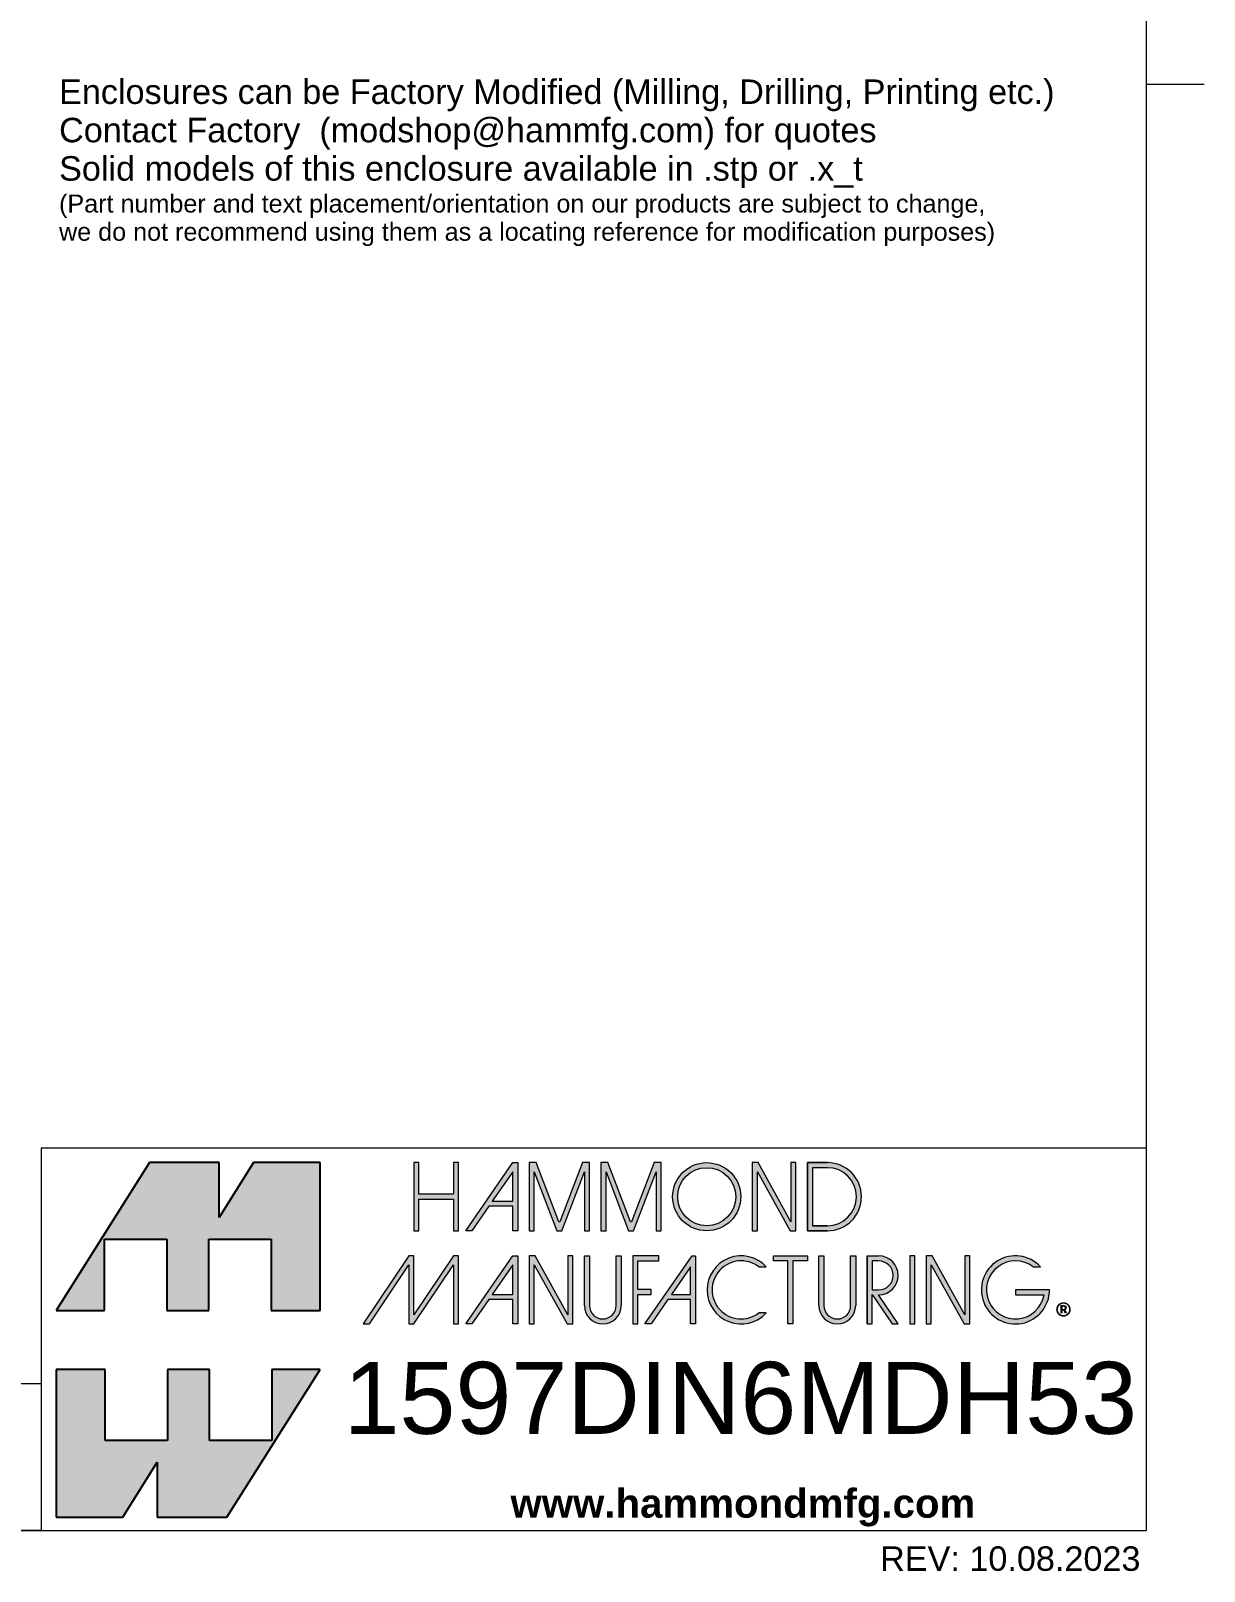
# Model space of a CAD drawing. Header units: millimetres. Extents: x 6 to 460, y 6 to 354.
# Drawn here: x 324 to 459.8, y 7.8 to 186.1 of the extents above; entities that cross this region are included whole.
import ezdxf
from ezdxf.enums import TextEntityAlignment as Align

# ---------------------------------------------------------------- set-up
doc = ezdxf.new("R2010")
doc.units = ezdxf.units.MM
doc.header["$LTSCALE"] = 1.666666666666667
doc.layers.get('0').update_dxf_attribs({"lineweight": 25})
for name, color, linetype, lineweight in [('Hatch (ANSI)', 7, 'Continuous', 9), ('Sketch Geometry (ANSI)', 7, 'Continuous', 9), ('Symbol (ANSI)', 7, 'Continuous', 9)]:
    doc.layers.add(name, color=color, linetype=linetype, lineweight=lineweight)
doc.styles.add('Note Text (ANSI)', font='arial.ttf')
doc.styles.add('Text Style20', font='arial.ttf')

# ---------------------------------------------------------------- blocks, each defined once
blk = doc.blocks.new('Title Blocks HAMMOND')
at = {"layer": 'Sketch Geometry (ANSI)'}
for p, q in [((269.9968251097644, 36.19577659861307), (193.2119661528762, 36.19577659861306)), ((193.2119661528762, 36.19577659861306), (193.2119661528762, 9.639521662429669)), ((269.9968251097644, 9.639521662429669), (269.9968251097644, 36.19577659861307)), ((173.9421594741929, 9.639521662429669), (173.9421594741929, 19.83687394408273)), ((173.9421594741929, 19.83687394408273), (193.2119661528762, 19.83687394408273)), ((193.2119661528762, 19.83687394408273), (193.2119661528762, 9.639521662429669)), ((193.2119661528762, 9.639521662429669), (173.9421594741929, 9.639521662429669)), ((193.2119661528762, 9.639521662429669), (269.9968251097644, 9.639521662429669))]:
    blk.add_line(p, q, dxfattribs=at)
at = {"layer": 'Symbol (ANSI)', "insert": (174.946827780583, 14.72297527788434), "char_height": 1.700000017881393, "width": 30.723288968675, "attachment_point": 4, "line_spacing_factor": 0.8451967239379883, "style": 'Note Text (ANSI)'}
blk.add_mtext('\\pxsm0.94;\\fArial|b1|i0;{\\H2.0000;Dimensions:}\\fArial|b0|i0;{\\H1.7000;\\Pmm\\P[inches]}', dxfattribs=at)
at = {"layer": 'Symbol (ANSI)', "insert": (225.8104560727535, 11.21864798532059), "char_height": 2.000000029802322, "width": 32.29268312454224, "attachment_point": 4, "style": 'Note Text (ANSI)'}
blk.add_mtext('\\fArial|b1|i0;{\\H2.0000;www.hammondmfg.com}', dxfattribs=at)
at = {"layer": 'Symbol (ANSI)', "style": 'Text Style20'}
blk.add_attdef('<TITLE>_001', text='', height=5, dxfattribs=at).set_placement((215.9492255640305, 16.38471554980246), align=Align.MIDDLE_CENTER)
at = {"layer": 'Symbol (ANSI)', "style": 'Note Text (ANSI)'}
blk.add_attdef('REV:Date_<DD.MM.YYYY>_001', text='', height=1.700000017881393, dxfattribs=at).set_placement((254.8732312833632, 6.847587538861087), align=Align.MIDDLE_RIGHT)
blk = doc.blocks.new('Borders Hammond Border')
at = {"layer": 'Sketch Geometry (ANSI)'}
for p, q in [((271.9, 7.499999999999982), (271.8999999999999, 208.4)), ((271.8999999999999, 107.95), (275.8999999999999, 107.95)), ((7.500000000000036, 7.499999999999916), (271.9, 7.499999999999982))]:
    blk.add_line(p, q, dxfattribs=at)
blk = doc.blocks.new('Logo lines')
at = {"layer": 'Hatch (ANSI)', "true_color": 0xc40000}
for points in [[(-31.1524746516913, 2.042877557755891), (-31.1524746516913, 6.991620557744884), (-26.81385065170282, 6.991620557744884), (-26.81385065170282, 2.042877557755891), (-23.89883765171021, 2.042877557755891), (-23.89883765171021, 6.991620557744884), (-19.56021365172798, 6.991620557744884), (-19.56021365172798, 2.042877557755891), (-16.16974568581544, 2.042877557755891), (-16.16974568581544, 12.31387755775589), (-20.79768947142661, 12.31387755775589), (-23.1869664542522, 8.497828141649206), (-23.18696645425224, 12.31387755775589), (-28.01083865158937, 12.31387755775589), (-34.49885531533823, 2.042877557755887)], [(-34.49885531534235, -12.31387765775644), (-34.49885531534235, -2.042877657756432), (-31.1083873494298, -2.042877657756432), (-31.1083873494298, -6.991620657745425), (-26.76976334944758, -6.99162065774543), (-26.76976334944758, -2.042877657756432), (-23.85475034945497, -2.042877657756432), (-23.85475034945497, -6.991620657745425), (-19.51612634946649, -6.991620657745425), (-19.51612634946649, -2.042877657756432), (-16.16974568581956, -2.042877657756423), (-22.65776234956839, -12.31387765775643), (-27.48163454690552, -12.31387765775644), (-27.48163454690555, -8.497828241649747), (-29.87091152973115, -12.31387765775644)]]:
    blk.add_hatch(color=12, dxfattribs=at).paths.add_polyline_path(points)
at = {"layer": 'Hatch (ANSI)'}
for points in [[(-6.55420448935299, 12.31387755775589), (-6.904204489352992, 12.31387755775589), (-6.904204489352992, 10.12215816576406), (-9.301389834567253, 10.12215816576406), (-9.301389834567253, 12.31387755775589), (-9.651389834567254, 12.31387755775589), (-9.651389834567254, 7.580438773772227), (-9.301389834567253, 7.580438773772227), (-9.301389834567253, 9.772158165764061), (-6.904204489352992, 9.772158165764061), (-6.904204489352992, 7.580438773772227), (-6.55420448935299, 7.580438773772227)], [(2.189347557599959, 7.580438773772227), (2.53934755759996, 7.580438773772227), (2.53934755759996, 12.31387755775589), (2.054651389641826, 12.31387755775589), (0.4900103660192912, 8.2096562295918), (0.4094027019355906, 8.2096562295918), (-1.155238321686909, 12.31387755775589), (-1.639934489645043, 12.31387755775589), (-1.639934489645043, 7.580438773772227), (-1.289934489645042, 7.580438773772227), (-1.289934489645042, 11.68466010193632), (0.2747065339774579, 7.580438773772227), (0.6247065339774593, 7.580438773772227), (2.189347557599959, 11.68466010193632)], [(7.16862960484498, 7.580438773772227), (7.16862960484498, 11.68466010193633), (5.603988581222481, 7.580438773772227), (5.25398858122248, 7.580438773772227), (3.68934755759998, 11.68466010193633), (3.68934755759998, 7.580438773772227), (3.339347557599979, 7.580438773772227), (3.339347557599979, 12.31387755775589), (3.824043725558113, 12.31387755775589), (5.388684749180612, 8.2096562295918), (5.469292413264313, 8.2096562295918), (7.033933436886848, 12.31387755775589), (7.518629604844982, 12.31387755775589), (7.518629604844982, 7.580438773772227)], [(16.88135043606326, 12.31387755775589), (16.88135043606326, 7.580438773772227), (16.48032073590439, 7.580438773772227), (14.20206838882862, 11.68466010193633), (14.20206838882862, 7.580438773772227), (13.85206838882862, 7.580438773772227), (13.85206838882862, 12.31387755775589), (14.25309808898749, 12.31387755775589), (16.53135043606326, 8.2096562295918), (16.53135043606326, 12.31387755775589)], [(-6.55420448935299, 1.108940436291688), (-6.55420448935299, 5.842379220303577), (-6.904204489352992, 5.842379220303577), (-9.651389834567254, 1.738157892139478), (-9.651389834567254, 5.842379220303577), (-10.00138983456726, 5.842379220303577), (-13.16974568581543, 1.108940436291688), (-12.74857517978152, 1.108940436291688), (-10.00138983456726, 5.213161764455765), (-10.00138983456726, 1.108940436291688), (-9.651389834567254, 1.108940436291688), (-6.904204489352992, 5.213161764455787), (-6.904204489352992, 1.108940436291688)], [(1.389347557599976, 1.108940436291688), (1.389347557599976, 5.842379220303577), (1.039347557599974, 5.842379220303577), (1.039347557599974, 1.738157892139478), (-1.238904789505142, 5.842379220303577), (-1.639934489645043, 5.842379220303577), (-1.639934489645043, 1.108940436291688), (-1.289934489645042, 1.108940436291688), (-1.289934489645042, 5.213161764455787), (0.9883178574600393, 1.108940436291688)], [(5.541367195520621, 5.842379220303577), (5.541367195520621, 1.108940436291688), (5.891367195520623, 1.108940436291688), (5.891367195520623, 3.158940436291688), (6.815558563573063, 3.158940436291688), (6.815558563573063, 3.50894043629169), (5.891367195520623, 3.50894043629169), (5.891367195520623, 5.492379220303576), (7.370566815521613, 5.492379220303572), (7.370566815521613, 5.842379220303577)], [(16.32627637170401, 1.108940436291688), (16.67627637170401, 1.108940436291688), (16.67627637170401, 5.492379220303576), (17.68135043606325, 5.492379220303576), (17.68135043606325, 5.842379220303577), (15.32120230734478, 5.842379220303577), (15.32120230734478, 5.492379220303576), (16.32627637170401, 5.492379220303576)], [(24.78613438408878, 1.108940436291688), (25.13613438408878, 1.108940436291688), (25.13613438408878, 5.842379220303577), (24.78613438408878, 5.842379220303577)], [(28.61541643133041, 1.738157892145527), (28.61541643133041, 5.842379220303577), (28.96541643133041, 5.842379220303577), (28.96541643133041, 1.108940436291688), (28.56438673119388, 1.108940436291688), (26.28613438408877, 5.213161764455787), (26.28613438408877, 1.108940436291688), (25.93613438408877, 1.108940436291688), (25.93613438408877, 5.842379220303577), (26.33716408422867, 5.842379220303577)]]:
    blk.add_hatch(color=256, dxfattribs=at).paths.add_polyline_path(points)
h = blk.add_hatch(color=256, dxfattribs=at)
h.paths.add_polyline_path([(-2.789934489645063, 9.630438773772227), (-4.210748643528426, 9.630438773772227), (-2.789934489645063, 11.68466010193633)], flags=0)
h.paths.add_polyline_path([(-2.780293967337819, 12.31387755775589), (-2.439934489645061, 12.31387755775589), (-2.439934489645061, 7.580438773772227), (-2.789934489645063, 7.580438773772227), (-2.789934489645063, 9.280438773772225), (-4.452828183372191, 9.280438773772225), (-5.628643091184671, 7.580438773772227), (-6.054204489353019, 7.580438773772227)])
h = blk.add_hatch(color=256, dxfattribs=at)
edge = h.paths.add_edge_path(flags=0)
edge.add_arc((10.6853489968368, 9.947158165764058), 2.016719391992383, 0, 360)
edge = h.paths.add_edge_path()
edge.add_arc((10.6853489968368, 9.947158165764058), 2.366719391992383, 0, 360)
h = blk.add_hatch(color=256, dxfattribs=at)
edge = h.paths.add_edge_path(flags=0)
edge.add_arc((19.06816487128133, 9.947158165764062), 2.016719391991837, 270, 450)
edge.add_line((19.06816487128133, 11.96387755775589), (18.03135043606325, 11.96387755775589))
edge.add_line((18.03135043606325, 11.96387755775589), (18.03135043606325, 7.930438773772228))
edge.add_line((18.03135043606325, 7.930438773772228), (19.06816487128133, 7.930438773772224))
edge = h.paths.add_edge_path()
edge.add_line((17.68135043606325, 7.580438773772227), (19.06816487128133, 7.580438773772227))
edge.add_arc((19.06816487128133, 9.947158165764062), 2.366719391991924, 270, 450)
edge.add_line((19.06816487128133, 12.3138775577559), (17.68135043606325, 12.31387755775589))
edge.add_line((17.68135043606325, 12.31387755775589), (17.68135043606325, 7.580438773772227))
h = blk.add_hatch(color=256, dxfattribs=at)
edge = h.paths.add_edge_path(flags=0)
edge.add_line((19.06835043606325, 11.96387755775589), (18.03135043606325, 11.96387755775589))
edge.add_line((18.03135043606325, 11.96387755775589), (18.03135043606325, 7.930438773772233))
edge.add_line((18.03135043606325, 7.930438773772233), (19.06835043606325, 7.930438773772228))
edge.add_arc((19.06835043606325, 9.947158165764062), 2.01671939199183, 270, 450)
edge = h.paths.add_edge_path()
edge.add_line((17.68135043606325, 7.580438773772227), (19.06835043606325, 7.580438773772227))
edge.add_arc((19.06835043606325, 9.947158165764062), 2.366719391991833, 270, 450)
edge.add_line((19.06835043606325, 12.3138775577559), (17.68135043606325, 12.31387755775589))
edge.add_line((17.68135043606325, 12.31387755775589), (17.68135043606325, 7.580438773772227))
h = blk.add_hatch(color=256, dxfattribs=at)
h.paths.add_polyline_path([(-2.789934489645063, 5.213161764455787), (-4.210748643528461, 3.158940436291688), (-2.789934489645063, 3.158940436291688)], flags=0)
h.paths.add_polyline_path([(-6.054204489352983, 1.108940436291688), (-5.628643091184706, 1.108940436291688), (-4.452828183372191, 2.808940436291687), (-2.789934489645063, 2.808940436291687), (-2.789934489645063, 1.108940436291688), (-2.439934489645061, 1.108940436291688), (-2.439934489645061, 5.842379220303577), (-2.780293967318208, 5.842379220303577)])
h = blk.add_hatch(color=256, dxfattribs=at)
edge = h.paths.add_edge_path()
edge.add_line((4.741367195520603, 2.38495025525201), (4.741367195520603, 5.842379220303577))
edge.add_line((4.741367195520603, 5.842379220303577), (4.391367195520601, 5.842379220303577))
edge.add_line((4.391367195520601, 5.842379220303577), (4.391367195520601, 2.384950255252014))
edge.add_arc((3.465357376560299, 2.38495025525201), 0.9260098189603203, 180, 360, ccw=False)
edge.add_line((2.53934755759996, 2.384950255252014), (2.53934755759996, 5.842379220303577))
edge.add_line((2.53934755759996, 5.842379220303577), (2.189347557599959, 5.842379220303577))
edge.add_line((2.189347557599959, 5.842379220303577), (2.189347557599959, 2.384950255252014))
edge.add_arc((3.465357376560263, 2.38495025525201), 1.276009818960331, 180, 360)
h = blk.add_hatch(color=256, dxfattribs=at)
h.paths.add_polyline_path([(8.234823041332149, 3.158940436291688), (9.56053317968216, 3.158940436291688), (9.56053317968216, 5.075659828297634)], flags=0)
h.paths.add_polyline_path([(9.910533179682162, 1.108940436291688), (9.910533179682162, 5.842379220303577), (9.665277717527907, 5.842379220303577), (6.391367195520594, 1.108940436291688), (6.81692859368777, 1.108940436291688), (7.992743501490409, 2.808940436291687), (9.56053317968216, 2.808940436291687), (9.56053317968216, 1.108940436291688)])
h = blk.add_hatch(color=256, dxfattribs=at)
edge = h.paths.add_edge_path()
edge.add_line((14.82120230734477, 1.875659828297631), (14.30491584233391, 1.875659828297631))
edge.add_arc((13.07725257168808, 3.475659828297633), 2.016719392005941, 52.50135034271568, 307.4986496572845, ccw=False)
edge.add_line((14.30491584233391, 5.075659828297634), (14.82120230734477, 5.075659828297634))
edge.add_arc((13.07725257168808, 3.475659828297633), 2.366719392005941, 42.53506363073942, 317.4649363692596)
h = blk.add_hatch(color=256, dxfattribs=at)
edge = h.paths.add_edge_path()
edge.add_line((18.48135043606323, 5.842379220303577), (18.83135043606323, 5.842379220303577))
edge.add_line((18.83135043606323, 5.842379220303577), (18.83135043606323, 2.384950191625967))
edge.add_arc((19.75736019139752, 2.384950191625963), 0.9260097553342737, 180, 360)
edge.add_line((20.68336994673178, 2.384950191625963), (20.68336994673178, 5.842379220303577))
edge.add_line((20.68336994673178, 5.842379220303577), (21.03336994673178, 5.842379220303577))
edge.add_line((21.03336994673178, 5.842379220303577), (21.03336994673178, 2.384950191625963))
edge.add_arc((19.75736019139752, 2.384950191625963), 1.276009755334259, 180, 360, ccw=False)
edge.add_line((18.48135043606323, 2.384950191625963), (18.48135043606323, 5.842379220303577))
h = blk.add_hatch(color=256, dxfattribs=at)
edge = h.paths.add_edge_path(flags=0)
edge.add_line((22.62777468808583, 5.49237922030358), (22.18336994673177, 5.49237922030358))
edge.add_line((22.18336994673177, 5.49237922030358), (22.18336994673177, 3.475659828297633))
edge.add_line((22.18336994673177, 3.475659828297633), (22.62777468808583, 3.475659828297633))
edge.add_arc((22.62777468808583, 4.484019524300606), 1.008359696002969, 270, 450)
edge = h.paths.add_edge_path()
edge.add_line((23.9861343840888, 1.108940436291688), (22.62777468808583, 3.125659828297631))
edge.add_arc((22.62777468808583, 4.484019524300606), 1.358359696002975, 270, 450)
edge.add_line((22.62777468808583, 5.842379220303577), (21.83336994673176, 5.842379220303577))
edge.add_line((21.83336994673176, 5.842379220303577), (21.83336994673176, 1.108940436291688))
edge.add_line((21.83336994673176, 1.108940436291688), (22.18336994673177, 1.108940436291688))
edge.add_line((22.18336994673177, 1.108940436291688), (22.18336994673177, 3.158940436291688))
edge.add_line((22.18336994673177, 3.158940436291688), (23.5641457690123, 1.108940436291688))
edge.add_line((23.5641457690123, 1.108940436291688), (23.9861343840888, 1.108940436291688))
h = blk.add_hatch(color=256, dxfattribs=at)
edge = h.paths.add_edge_path()
edge.add_line((34.49885521534227, 3.475659828297633), (32.13213582333637, 3.475659828297633))
edge.add_line((32.13213582333637, 3.475659828297633), (32.13213582333637, 3.125659828297631))
edge.add_line((32.13213582333637, 3.125659828297631), (34.11825190909084, 3.125659828297631))
edge.add_arc((32.13213582333637, 3.475659828297633), 2.016719392005941, 52.50135034271568, 350.0057595063942, ccw=False)
edge.add_line((33.35979909398219, 5.075659828297634), (33.87608555899305, 5.075659828297634))
edge.add_arc((32.13213582333637, 3.475659828297633), 2.366719392005941, 42.53506363073944, 360)
at = {"color": 12, "linetype": 'Continuous', "true_color": 0xc40000}
for p, q in [((-28.01083865158937, 12.31387755775589), (-34.49885531533823, 2.042877557755887)), ((-23.18696645425224, 12.31387755775589), (-28.01083865158937, 12.31387755775589)), ((-20.79768947142661, 12.31387755775589), (-23.1869664542522, 8.497828141649206)), ((-23.1869664542522, 8.497828141649206), (-23.18696645425224, 12.31387755775589)), ((-16.16974568581544, 12.31387755775589), (-20.79768947142661, 12.31387755775589)), ((-16.16974568581544, 2.042877557755891), (-16.16974568581544, 12.31387755775589)), ((-31.1524746516913, 2.042877557755891), (-31.1524746516913, 6.991620557744884)), ((-31.1524746516913, 6.991620557744884), (-26.81385065170282, 6.991620557744884)), ((-26.81385065170282, 6.991620557744884), (-26.81385065170282, 2.042877557755891)), ((-23.89883765171021, 2.042877557755891), (-23.89883765171021, 6.991620557744884)), ((-23.89883765171021, 6.991620557744884), (-19.56021365172798, 6.991620557744884)), ((-19.56021365172798, 6.991620557744884), (-19.56021365172798, 2.042877557755891)), ((-34.49885531533823, 2.042877557755887), (-31.1524746516913, 2.042877557755891)), ((-26.81385065170282, 2.042877557755891), (-23.89883765171021, 2.042877557755891)), ((-19.56021365172798, 2.042877557755891), (-16.16974568581544, 2.042877557755891)), ((-34.49885531534235, -2.042877657756432), (-34.49885531534235, -12.31387765775644)), ((-31.1083873494298, -2.042877657756432), (-34.49885531534235, -2.042877657756432)), ((-31.1083873494298, -6.991620657745425), (-31.1083873494298, -2.042877657756432)), ((-26.76976334944758, -2.042877657756432), (-26.76976334944758, -6.99162065774543)), ((-23.85475034945497, -2.042877657756432), (-26.76976334944758, -2.042877657756432)), ((-23.85475034945497, -6.991620657745425), (-23.85475034945497, -2.042877657756432)), ((-22.65776234956839, -12.31387765775643), (-16.16974568581956, -2.042877657756423)), ((-19.51612634946649, -2.042877657756432), (-19.51612634946649, -6.991620657745425)), ((-16.16974568581956, -2.042877657756423), (-19.51612634946649, -2.042877657756432)), ((-26.76976334944758, -6.99162065774543), (-31.1083873494298, -6.991620657745425)), ((-19.51612634946649, -6.991620657745425), (-23.85475034945497, -6.991620657745425)), ((-29.87091152973115, -12.31387765775644), (-27.48163454690555, -8.497828241649747)), ((-27.48163454690555, -8.497828241649747), (-27.48163454690552, -12.31387765775644)), ((-34.49885531534235, -12.31387765775644), (-29.87091152973115, -12.31387765775644)), ((-27.48163454690552, -12.31387765775644), (-22.65776234956839, -12.31387765775643))]:
    blk.add_line(p, q, dxfattribs=at)
at = {"linetype": 'Continuous', "lineweight": 9}
for p, q in [((-9.301389834567253, 12.31387755775589), (-9.651389834567254, 12.31387755775589)), ((-9.651389834567254, 12.31387755775589), (-9.651389834567254, 7.580438773772227)), ((-9.301389834567253, 10.12215816576406), (-9.301389834567253, 12.31387755775589)), ((-6.55420448935299, 12.31387755775589), (-6.904204489352992, 12.31387755775589)), ((-6.904204489352992, 12.31387755775589), (-6.904204489352992, 10.12215816576406)), ((-6.55420448935299, 7.580438773772227), (-6.55420448935299, 12.31387755775589)), ((-6.054204489353019, 7.580438773772227), (-2.780293967337819, 12.31387755775589)), ((-2.780293967337819, 12.31387755775589), (-2.439934489645061, 12.31387755775589)), ((-2.439934489645061, 12.31387755775589), (-2.439934489645061, 7.580438773772227)), ((-1.155238321686909, 12.31387755775589), (-1.639934489645043, 12.31387755775589)), ((-1.639934489645043, 12.31387755775589), (-1.639934489645043, 7.580438773772227)), ((0.4094027019355906, 8.2096562295918), (-1.155238321686909, 12.31387755775589)), ((2.054651389641826, 12.31387755775589), (0.4900103660192912, 8.2096562295918)), ((2.53934755759996, 12.31387755775589), (2.054651389641826, 12.31387755775589)), ((2.53934755759996, 7.580438773772227), (2.53934755759996, 12.31387755775589)), ((3.339347557599979, 12.31387755775589), (3.339347557599979, 7.580438773772227)), ((3.824043725558113, 12.31387755775589), (3.339347557599979, 12.31387755775589)), ((5.388684749180612, 8.2096562295918), (3.824043725558113, 12.31387755775589)), ((7.033933436886848, 12.31387755775589), (5.469292413264313, 8.2096562295918)), ((7.518629604844982, 12.31387755775589), (7.033933436886848, 12.31387755775589)), ((7.518629604844982, 7.580438773772227), (7.518629604844982, 12.31387755775589)), ((13.85206838882862, 12.31387755775589), (13.85206838882862, 7.580438773772227)), ((14.25309808898749, 12.31387755775589), (13.85206838882862, 12.31387755775589)), ((16.53135043606326, 8.2096562295918), (14.25309808898749, 12.31387755775589)), ((16.53135043606326, 12.31387755775589), (16.53135043606326, 8.2096562295918)), ((16.88135043606326, 12.31387755775589), (16.53135043606326, 12.31387755775589)), ((16.88135043606326, 7.580438773772227), (16.88135043606326, 12.31387755775589)), ((17.68135043606325, 7.580438773772227), (17.68135043606325, 12.31387755775589)), ((17.68135043606325, 12.31387755775589), (19.06835043606325, 12.3138775577559)), ((18.03135043606325, 11.96387755775589), (18.03135043606325, 7.930438773772233)), ((19.06835043606325, 11.96387755775589), (18.03135043606325, 11.96387755775589)), ((-2.789934489645063, 11.68466010193633), (-4.210748643528426, 9.630438773772227)), ((-2.789934489645063, 9.630438773772227), (-2.789934489645063, 11.68466010193633)), ((-1.289934489645042, 7.580438773772227), (-1.289934489645042, 11.68466010193632)), ((-1.289934489645042, 11.68466010193632), (0.2747065339774579, 7.580438773772227)), ((0.6247065339774593, 7.580438773772227), (2.189347557599959, 11.68466010193632)), ((2.189347557599959, 11.68466010193632), (2.189347557599959, 7.580438773772227)), ((3.68934755759998, 7.580438773772227), (3.68934755759998, 11.68466010193633)), ((3.68934755759998, 11.68466010193633), (5.25398858122248, 7.580438773772227)), ((5.603988581222481, 7.580438773772227), (7.16862960484498, 11.68466010193633)), ((7.16862960484498, 11.68466010193633), (7.16862960484498, 7.580438773772227)), ((14.20206838882862, 7.580438773772227), (14.20206838882862, 11.68466010193633)), ((14.20206838882862, 11.68466010193633), (16.48032073590439, 7.580438773772227)), ((-6.904204489352992, 10.12215816576406), (-9.301389834567253, 10.12215816576406)), ((-9.301389834567253, 7.580438773772227), (-9.301389834567253, 9.772158165764061)), ((-9.301389834567253, 9.772158165764061), (-6.904204489352992, 9.772158165764061)), ((-6.904204489352992, 9.772158165764061), (-6.904204489352992, 7.580438773772227)), ((-4.210748643528426, 9.630438773772227), (-2.789934489645063, 9.630438773772227)), ((-4.452828183372191, 9.280438773772225), (-5.628643091184671, 7.580438773772227)), ((-2.789934489645063, 9.280438773772225), (-4.452828183372191, 9.280438773772225)), ((-2.789934489645063, 7.580438773772227), (-2.789934489645063, 9.280438773772225)), ((-9.651389834567254, 7.580438773772227), (-9.301389834567253, 7.580438773772227)), ((-6.904204489352992, 7.580438773772227), (-6.55420448935299, 7.580438773772227)), ((-5.628643091184671, 7.580438773772227), (-6.054204489353019, 7.580438773772227)), ((-2.439934489645061, 7.580438773772227), (-2.789934489645063, 7.580438773772227)), ((-1.639934489645043, 7.580438773772227), (-1.289934489645042, 7.580438773772227)), ((0.2747065339774579, 7.580438773772227), (0.6247065339774593, 7.580438773772227)), ((0.4900103660192912, 8.2096562295918), (0.4094027019355906, 8.2096562295918)), ((2.189347557599959, 7.580438773772227), (2.53934755759996, 7.580438773772227)), ((3.339347557599979, 7.580438773772227), (3.68934755759998, 7.580438773772227)), ((5.25398858122248, 7.580438773772227), (5.603988581222481, 7.580438773772227)), ((5.469292413264313, 8.2096562295918), (5.388684749180612, 8.2096562295918)), ((7.16862960484498, 7.580438773772227), (7.518629604844982, 7.580438773772227)), ((13.85206838882862, 7.580438773772227), (14.20206838882862, 7.580438773772227)), ((16.48032073590439, 7.580438773772227), (16.88135043606326, 7.580438773772227)), ((17.68135043606325, 7.580438773772227), (19.06835043606325, 7.580438773772227)), ((18.03135043606325, 7.930438773772233), (19.06835043606325, 7.930438773772228)), ((-10.00138983456726, 5.842379220303577), (-13.16974568581543, 1.108940436291688)), ((-9.651389834567254, 5.842379220303577), (-10.00138983456726, 5.842379220303577)), ((-6.904204489352992, 5.842379220303577), (-9.651389834567254, 1.738157892139478)), ((-9.651389834567254, 1.738157892139478), (-9.651389834567254, 5.842379220303577)), ((-6.55420448935299, 5.842379220303577), (-6.904204489352992, 5.842379220303577)), ((-6.55420448935299, 1.108940436291688), (-6.55420448935299, 5.842379220303577)), ((-6.054204489352983, 1.108940436291688), (-2.780293967318208, 5.842379220303577)), ((-2.780293967318208, 5.842379220303577), (-2.439934489645061, 5.842379220303577)), ((-2.439934489645061, 5.842379220303577), (-2.439934489645061, 1.108940436291688)), ((-1.238904789505142, 5.842379220303577), (-1.639934489645043, 5.842379220303577)), ((-1.639934489645043, 5.842379220303577), (-1.639934489645043, 1.108940436291688)), ((1.039347557599974, 1.738157892139478), (-1.238904789505142, 5.842379220303577)), ((1.389347557599976, 5.842379220303577), (1.039347557599974, 5.842379220303577)), ((1.039347557599974, 5.842379220303577), (1.039347557599974, 1.738157892139478)), ((1.389347557599976, 1.108940436291688), (1.389347557599976, 5.842379220303577)), ((2.189347557599959, 2.384950255252014), (2.189347557599959, 5.842379220303577)), ((2.189347557599959, 5.842379220303577), (2.53934755759996, 5.842379220303577)), ((2.53934755759996, 5.842379220303577), (2.53934755759996, 2.384950255252014)), ((4.391367195520601, 2.384950255252014), (4.391367195520601, 5.842379220303577)), ((4.391367195520601, 5.842379220303577), (4.741367195520603, 5.842379220303577)), ((4.741367195520603, 5.842379220303577), (4.741367195520603, 2.38495025525201)), ((7.370566815521613, 5.842379220303577), (5.541367195520621, 5.842379220303577)), ((5.541367195520621, 5.842379220303577), (5.541367195520621, 1.108940436291688)), ((5.891367195520623, 3.50894043629169), (5.891367195520623, 5.492379220303576)), ((5.891367195520623, 5.492379220303576), (7.370566815521613, 5.492379220303572)), ((6.391367195520594, 1.108940436291688), (9.665277717527907, 5.842379220303577)), ((7.370566815521613, 5.492379220303572), (7.370566815521613, 5.842379220303577)), ((9.665277717527907, 5.842379220303577), (9.910533179682162, 5.842379220303577)), ((9.910533179682162, 5.842379220303577), (9.910533179682162, 1.108940436291688)), ((15.32120230734478, 5.492379220303576), (15.32120230734478, 5.842379220303577)), ((15.32120230734478, 5.842379220303577), (17.68135043606325, 5.842379220303577)), ((16.32627637170401, 5.492379220303576), (15.32120230734478, 5.492379220303576)), ((16.32627637170401, 1.108940436291688), (16.32627637170401, 5.492379220303576)), ((17.68135043606325, 5.492379220303576), (16.67627637170401, 5.492379220303576)), ((16.67627637170401, 5.492379220303576), (16.67627637170401, 1.108940436291688)), ((17.68135043606325, 5.842379220303577), (17.68135043606325, 5.492379220303576)), ((18.48135043606323, 2.384950191625963), (18.48135043606323, 5.842379220303577)), ((18.48135043606323, 5.842379220303577), (18.83135043606323, 5.842379220303577)), ((18.83135043606323, 5.842379220303577), (18.83135043606323, 2.384950191625967)), ((20.68336994673178, 2.384950191625963), (20.68336994673178, 5.842379220303577)), ((20.68336994673178, 5.842379220303577), (21.03336994673178, 5.842379220303577)), ((21.03336994673178, 5.842379220303577), (21.03336994673178, 2.384950191625963)), ((21.83336994673176, 1.108940436291688), (21.83336994673176, 5.842379220303577)), ((21.83336994673176, 5.842379220303577), (22.62777468808583, 5.842379220303577)), ((21.83336994673176, 5.842379220303577), (21.83336994673176, 1.108940436291688)), ((22.18336994673177, 5.49237922030358), (22.18336994673177, 3.475659828297633)), ((24.78613438408878, 5.842379220303577), (24.78613438408878, 1.108940436291688)), ((25.13613438408878, 5.842379220303577), (24.78613438408878, 5.842379220303577)), ((25.13613438408878, 1.108940436291688), (25.13613438408878, 5.842379220303577)), ((26.33716408422867, 5.842379220303577), (25.93613438408877, 5.842379220303577)), ((25.93613438408877, 5.842379220303577), (25.93613438408877, 1.108940436291688)), ((28.61541643133041, 1.738157892145527), (26.33716408422867, 5.842379220303577)), ((28.96541643133041, 5.842379220303577), (28.61541643133041, 5.842379220303577)), ((28.61541643133041, 5.842379220303577), (28.61541643133041, 1.738157892145527)), ((28.96541643133041, 1.108940436291688), (28.96541643133041, 5.842379220303577)), ((-12.74857517978152, 1.108940436291688), (-10.00138983456726, 5.213161764455765)), ((-10.00138983456726, 5.213161764455765), (-10.00138983456726, 1.108940436291688)), ((-9.651389834567254, 1.108940436291688), (-6.904204489352992, 5.213161764455787)), ((-6.904204489352992, 5.213161764455787), (-6.904204489352992, 1.108940436291688)), ((-2.789934489645063, 5.213161764455787), (-4.210748643528461, 3.158940436291688)), ((-2.789934489645063, 3.158940436291688), (-2.789934489645063, 5.213161764455787)), ((-1.289934489645042, 1.108940436291688), (-1.289934489645042, 5.213161764455787)), ((-1.289934489645042, 5.213161764455787), (0.9883178574600393, 1.108940436291688)), ((9.56053317968216, 5.075659828297634), (8.234823041332149, 3.158940436291688)), ((9.56053317968216, 3.158940436291688), (9.56053317968216, 5.075659828297634)), ((14.30491584233391, 5.075659828297634), (14.82120230734477, 5.075659828297634)), ((26.28613438408877, 1.108940436291688), (26.28613438408877, 5.213161764455787)), ((26.28613438408877, 5.213161764455787), (28.56438673119388, 1.108940436291688)), ((33.35979909398219, 5.075659828297634), (33.87608555899305, 5.075659828297634)), ((6.815558563573063, 3.50894043629169), (5.891367195520623, 3.50894043629169)), ((6.815558563573063, 3.158940436291688), (6.815558563573063, 3.50894043629169)), ((34.49885521534227, 3.475659828297633), (32.13213582333637, 3.475659828297633)), ((32.13213582333637, 3.475659828297633), (32.13213582333637, 3.125659828297631)), ((-4.452828183372191, 2.808940436291687), (-5.628643091184706, 1.108940436291688)), ((-2.789934489645063, 2.808940436291687), (-4.452828183372191, 2.808940436291687)), ((-4.210748643528461, 3.158940436291688), (-2.789934489645063, 3.158940436291688)), ((-2.789934489645063, 1.108940436291688), (-2.789934489645063, 2.808940436291687)), ((5.891367195520623, 1.108940436291688), (5.891367195520623, 3.158940436291688)), ((5.891367195520623, 3.158940436291688), (6.815558563573063, 3.158940436291688)), ((7.992743501490409, 2.808940436291687), (6.81692859368777, 1.108940436291688)), ((9.56053317968216, 2.808940436291687), (7.992743501490409, 2.808940436291687)), ((8.234823041332149, 3.158940436291688), (9.56053317968216, 3.158940436291688)), ((9.56053317968216, 1.108940436291688), (9.56053317968216, 2.808940436291687)), ((22.18336994673177, 1.108940436291688), (22.18336994673177, 3.158940436291688)), ((22.18336994673177, 3.158940436291688), (23.5641457690123, 1.108940436291688)), ((23.9861343840888, 1.108940436291688), (22.62777468808583, 3.125659828297631)), ((32.13213582333637, 3.125659828297631), (34.11825190909084, 3.125659828297631)), ((-13.16974568581543, 1.108940436291688), (-12.74857517978152, 1.108940436291688)), ((-10.00138983456726, 1.108940436291688), (-9.651389834567254, 1.108940436291688)), ((-6.904204489352992, 1.108940436291688), (-6.55420448935299, 1.108940436291688)), ((-5.628643091184706, 1.108940436291688), (-6.054204489352983, 1.108940436291688)), ((-2.439934489645061, 1.108940436291688), (-2.789934489645063, 1.108940436291688)), ((-1.639934489645043, 1.108940436291688), (-1.289934489645042, 1.108940436291688)), ((0.9883178574600393, 1.108940436291688), (1.389347557599976, 1.108940436291688)), ((5.541367195520621, 1.108940436291688), (5.891367195520623, 1.108940436291688)), ((6.81692859368777, 1.108940436291688), (6.391367195520594, 1.108940436291688)), ((9.910533179682162, 1.108940436291688), (9.56053317968216, 1.108940436291688)), ((14.82120230734477, 1.875659828297631), (14.30491584233391, 1.875659828297631)), ((16.67627637170401, 1.108940436291688), (16.32627637170401, 1.108940436291688)), ((21.83336994673176, 1.108940436291688), (22.18336994673177, 1.108940436291688)), ((23.5641457690123, 1.108940436291688), (23.9861343840888, 1.108940436291688)), ((24.78613438408878, 1.108940436291688), (25.13613438408878, 1.108940436291688)), ((25.93613438408877, 1.108940436291688), (26.28613438408877, 1.108940436291688)), ((28.56438673119388, 1.108940436291688), (28.96541643133041, 1.108940436291688))]:
    blk.add_line(p, q, dxfattribs=at)
for radius in [2.366719391992383, 2.016719391992383]:
    blk.add_circle((10.6853489968368, 9.947158165764058), radius, dxfattribs=at)
for centre, radius, start, end in [((19.06835043606325, 9.947158165764062), 2.366719391991834, 270, 90), ((19.06835043606325, 9.947158165764062), 2.01671939199183, 270, 90), ((13.07725257168808, 3.475659828297633), 2.366719392005941, 42.53506363073977, 317.4649363692603), ((13.07725257168808, 3.475659828297633), 2.016719392005941, 52.5013503427155, 307.4986496572844), ((22.62777468808583, 4.484019524300606), 1.358359696002975, 270, 90), ((22.62777468808583, 4.484019524300606), 1.008359696002969, 270, 90), ((32.13213582333637, 3.475659828297633), 2.366719392005941, 42.53506363073977, 0), ((32.13213582333637, 3.475659828297633), 2.016719392005941, 52.5013503427155, 350.0057595063942), ((3.465357376560263, 2.38495025525201), 1.276009818960331, 180, 0), ((3.465357376560299, 2.38495025525201), 0.9260098189603204, 180, 0), ((19.75736019139752, 2.384950191625963), 1.276009755334259, 180, 0), ((19.75736019139752, 2.384950191625963), 0.9260097553342738, 180, 0)]:
    blk.add_arc(centre, radius, start, end, dxfattribs=at)
at = {"layer": 'Sketch Geometry (ANSI)', "linetype": 'Continuous', "lineweight": 9}
for p, q in [((17.68135043606325, 12.31387755775589), (17.68135043606325, 7.580438773772227)), ((19.06816487128133, 12.3138775577559), (17.68135043606325, 12.31387755775589)), ((19.06816487128133, 11.96387755775589), (18.03135043606325, 11.96387755775589)), ((18.03135043606325, 11.96387755775589), (18.03135043606325, 7.930438773772228)), ((19.06816487128133, 7.580438773772227), (17.68135043606325, 7.580438773772227)), ((19.06816487128133, 7.930438773772224), (18.03135043606325, 7.930438773772228)), ((22.62777468808583, 5.49237922030358), (22.18336994673177, 5.49237922030358)), ((22.18336994673177, 3.475659828297633), (22.62777468808583, 3.475659828297633))]:
    blk.add_line(p, q, dxfattribs=at)
for radius in [2.366719391991924, 2.016719391991837]:
    blk.add_arc((19.06816487128133, 9.947158165764062), radius, 270, 90, dxfattribs=at)
at = {"layer": 'Symbol (ANSI)', "insert": (35.67408066657041, 1.460890432425628), "char_height": 2.000000029802322, "attachment_point": 5, "line_spacing_factor": 3, "style": 'Note Text (ANSI)'}
blk.add_mtext('\\fCalibri|b1|i0;{\\H2.0000;®}\\fCalibri|b1|i0;{\\H21.6500;\\P}', dxfattribs=at)

msp = doc.modelspace()

# ---------------------------------------------------------------- block references
at = {"xscale": 1.666666666666667, "yscale": 1.666666666666667, "zscale": 1.666666666666667}
for name, p in [('Borders Hammond Border', (0, 0)), ('Logo lines', (384.4276026311729, 34.5541004790851))]:
    msp.add_blockref(name, p, dxfattribs=at)
ref = msp.add_blockref('Title Blocks HAMMOND', (3.171958150392721, -3.565869437382922), dxfattribs=dict(xscale=1.666666666666667, yscale=1.666666666666667, zscale=1.666666666666667))
ref.add_attrib('<TITLE>_001', '1597DIN6MDH53', (360.1918082550687, 23.68514581620106), dxfattribs={"layer": 'Symbol (ANSI)', "height": 8.333333333333334, "style": 'Text Style20'})
ref.add_attrib('REV:Date_<DD.MM.YYYY>_001', 'REV: 10.08.2023', (422.3100241768282, 7.827449501846097), dxfattribs={"layer": 'Symbol (ANSI)', "height": 2.833333363135656, "style": 'Note Text (ANSI)'})

# ---------------------------------------------------------------- texts
at = {"layer": 'Symbol (ANSI)', "color": 5, "true_color": 0x0000ff, "insert": (327.2532955043254, 170.8120156405442), "char_height": 2.833333363135656, "width": 123.8397590298655, "attachment_point": 4, "line_spacing_factor": 0.8344738483428955, "style": 'Note Text (ANSI)'}
msp.add_mtext('\\pxsm0.94;\\fArial|b0|i0;{\\H2.8333;Enclosures can be Factory Modified (Milling, Drilling, Printing etc.)\\P}\\fArial|b0|i0;{\\H2.8333;Contact Factory  (modshop@hammfg.com) for quotes\\P}\\fArial|b0|i0;{\\H2.8333;Solid models of this enclosure available in .stp or .x_t}\\fArial|b0|i0;{\\H3.1667;\\P}\\fArial|b0|i0;{\\H2.0833;(Part number and text placement/orientation on our products are subject to change,\\P}\\fArial|b0|i0;{\\H2.0833;we do not recommend using them as a locating reference for modification purposes)}\\fCalibri|b0|i0;{\\H2.0833;\\P}', dxfattribs=at)

doc.saveas('drawing.dxf')
